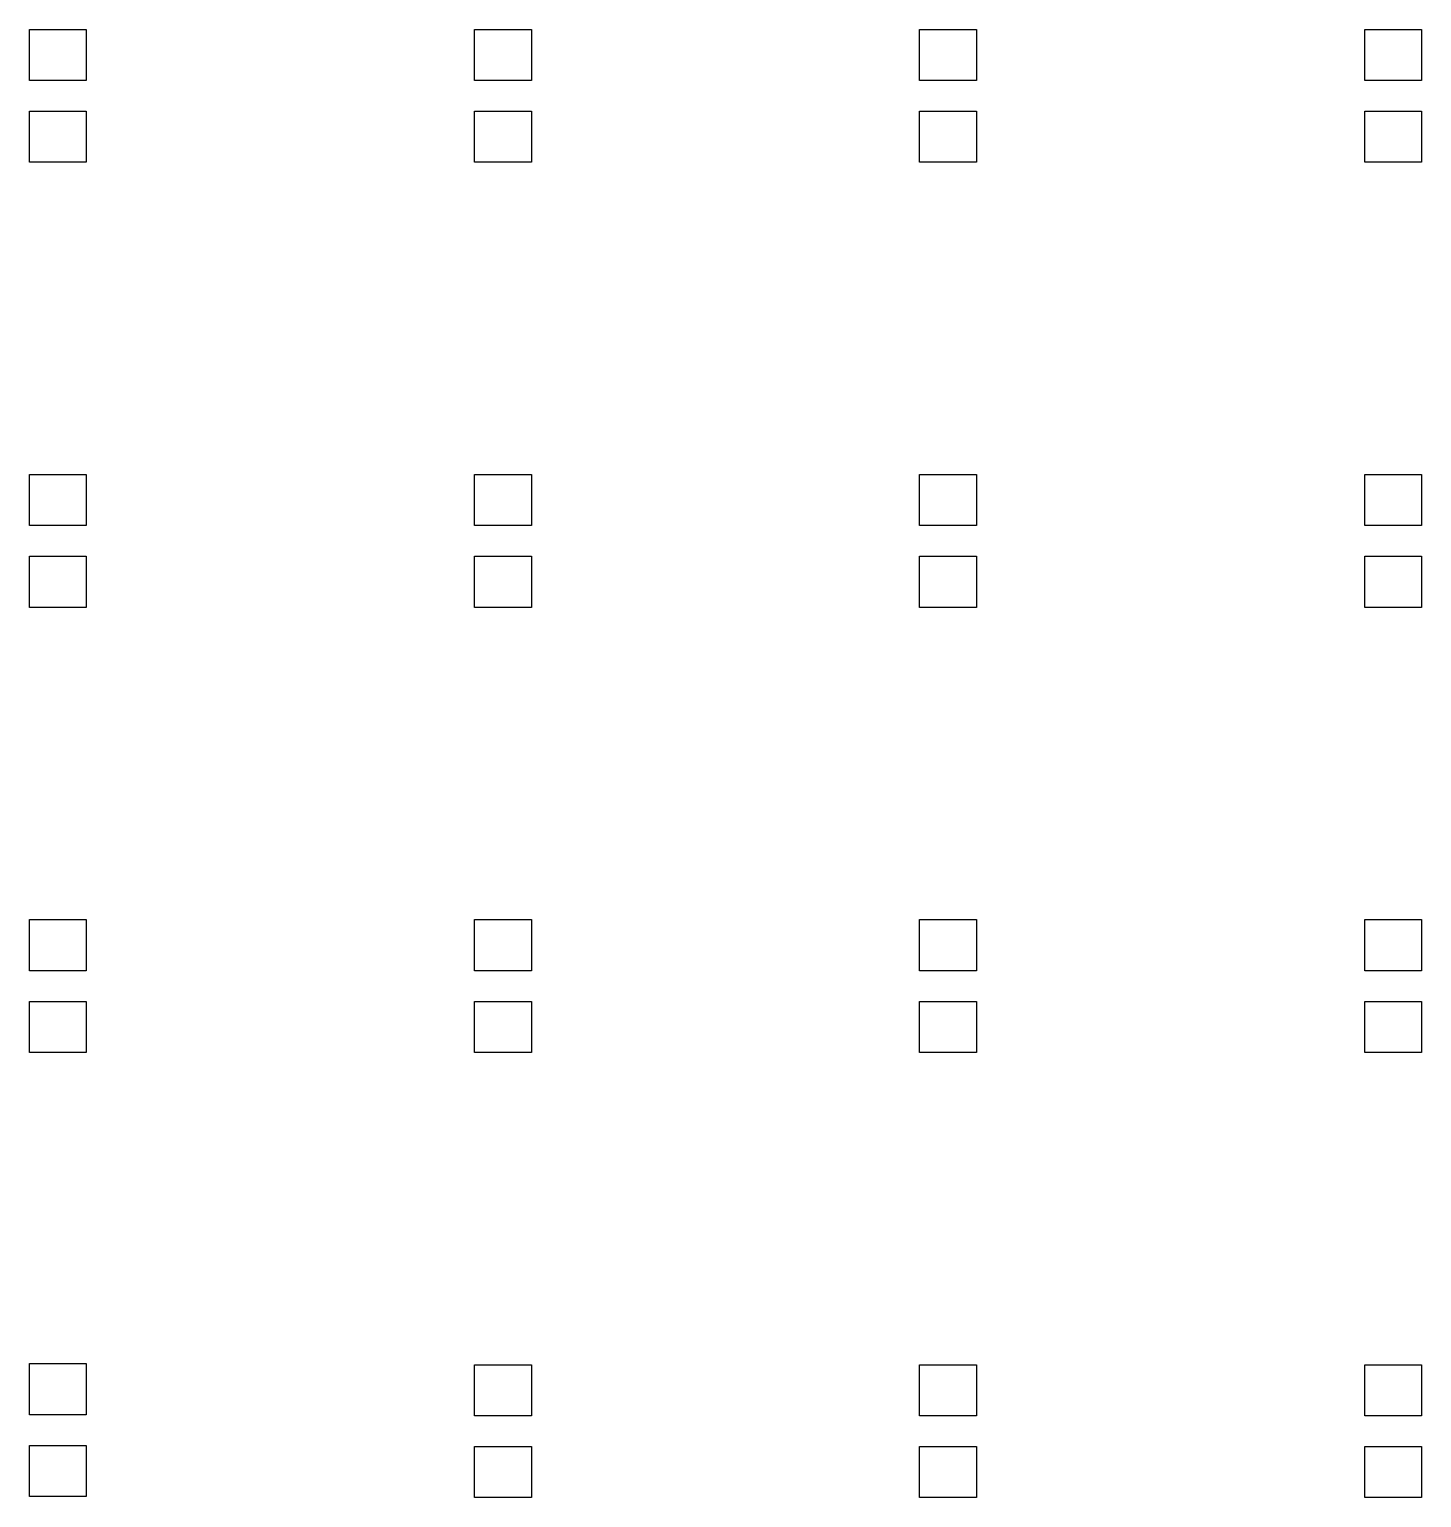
# Model space of a CAD drawing. Header units: millimetres. Extents: x 125.1 to 139.8, y -111.5 to -96.
import ezdxf

# ---------------------------------------------------------------- set-up
doc = ezdxf.new("R2010")
doc.units = ezdxf.units.MM
doc.layers.add('BLACK', color=250, linetype='CONTINUOUS')

msp = doc.modelspace()

# ---------------------------------------------------------------- linework, layer by layer
at = {"layer": 'BLACK', "linetype": 'CONTINUOUS'}
for p, q in [((125.15, -96.55), (125.15, -96.01)), ((125.15, -96.01), (125.75, -96.01)), ((125.75, -96.01), (125.75, -96.55)), ((129.85, -96.55), (129.85, -96.01)), ((129.85, -96.01), (130.45, -96.01)), ((130.45, -96.01), (130.45, -96.55)), ((134.55, -96.55), (134.55, -96.01)), ((134.55, -96.01), (135.15, -96.01)), ((135.15, -96.01), (135.15, -96.55)), ((139.25, -96.55), (139.25, -96.01)), ((139.25, -96.01), (139.85, -96.01)), ((139.85, -96.01), (139.85, -96.55)), ((125.75, -96.55), (125.15, -96.55)), ((130.45, -96.55), (129.85, -96.55)), ((135.15, -96.55), (134.55, -96.55)), ((139.85, -96.55), (139.25, -96.55)), ((125.15, -97.414), (125.15, -96.874)), ((125.15, -96.874), (125.75, -96.874)), ((125.75, -96.874), (125.75, -97.414)), ((129.85, -97.414), (129.85, -96.874)), ((129.85, -96.874), (130.45, -96.874)), ((130.45, -96.874), (130.45, -97.414)), ((134.55, -97.414), (134.55, -96.874)), ((134.55, -96.874), (135.15, -96.874)), ((135.15, -96.874), (135.15, -97.414)), ((139.25, -97.414), (139.25, -96.874)), ((139.25, -96.874), (139.85, -96.874)), ((139.85, -96.874), (139.85, -97.414)), ((125.75, -97.414), (125.15, -97.414)), ((130.45, -97.414), (129.85, -97.414)), ((135.15, -97.414), (134.55, -97.414)), ((139.85, -97.414), (139.25, -97.414)), ((125.15, -101.25), (125.15, -100.71)), ((125.15, -100.71), (125.75, -100.71)), ((125.75, -100.71), (125.75, -101.25)), ((129.85, -101.25), (129.85, -100.71)), ((129.85, -100.71), (130.45, -100.71)), ((130.45, -100.71), (130.45, -101.25)), ((134.55, -101.25), (134.55, -100.71)), ((134.55, -100.71), (135.15, -100.71)), ((135.15, -100.71), (135.15, -101.25)), ((139.25, -101.25), (139.25, -100.71)), ((139.25, -100.71), (139.85, -100.71)), ((139.85, -100.71), (139.85, -101.25)), ((125.75, -101.25), (125.15, -101.25)), ((130.45, -101.25), (129.85, -101.25)), ((135.15, -101.25), (134.55, -101.25)), ((139.85, -101.25), (139.25, -101.25)), ((125.15, -102.114), (125.15, -101.574)), ((125.15, -101.574), (125.75, -101.574)), ((125.75, -101.574), (125.75, -102.114)), ((129.85, -102.114), (129.85, -101.574)), ((129.85, -101.574), (130.45, -101.574)), ((130.45, -101.574), (130.45, -102.114)), ((134.55, -102.114), (134.55, -101.574)), ((134.55, -101.574), (135.15, -101.574)), ((135.15, -101.574), (135.15, -102.114)), ((139.25, -102.114), (139.25, -101.574)), ((139.25, -101.574), (139.85, -101.574)), ((139.85, -101.574), (139.85, -102.114)), ((125.75, -102.114), (125.15, -102.114)), ((130.45, -102.114), (129.85, -102.114)), ((135.15, -102.114), (134.55, -102.114)), ((139.85, -102.114), (139.25, -102.114)), ((125.15, -105.95), (125.15, -105.41)), ((125.15, -105.41), (125.75, -105.41)), ((125.75, -105.41), (125.75, -105.95)), ((129.85, -105.95), (129.85, -105.41)), ((129.85, -105.41), (130.45, -105.41)), ((130.45, -105.41), (130.45, -105.95)), ((134.55, -105.95), (134.55, -105.41)), ((134.55, -105.41), (135.15, -105.41)), ((135.15, -105.41), (135.15, -105.95)), ((139.25, -105.95), (139.25, -105.41)), ((139.25, -105.41), (139.85, -105.41)), ((139.85, -105.41), (139.85, -105.95)), ((125.75, -105.95), (125.15, -105.95)), ((130.45, -105.95), (129.85, -105.95)), ((135.15, -105.95), (134.55, -105.95)), ((139.85, -105.95), (139.25, -105.95)), ((125.15, -106.814), (125.15, -106.274)), ((125.15, -106.274), (125.75, -106.274)), ((125.75, -106.274), (125.75, -106.814)), ((129.85, -106.814), (129.85, -106.274)), ((129.85, -106.274), (130.45, -106.274)), ((130.45, -106.274), (130.45, -106.814)), ((134.55, -106.814), (134.55, -106.274)), ((134.55, -106.274), (135.15, -106.274)), ((135.15, -106.274), (135.15, -106.814)), ((139.25, -106.814), (139.25, -106.274)), ((139.25, -106.274), (139.85, -106.274)), ((139.85, -106.274), (139.85, -106.814)), ((125.75, -106.814), (125.15, -106.814)), ((130.45, -106.814), (129.85, -106.814)), ((135.15, -106.814), (134.55, -106.814)), ((139.85, -106.814), (139.25, -106.814)), ((125.15, -110.638), (125.15, -110.098)), ((125.15, -110.098), (125.75, -110.098)), ((125.75, -110.098), (125.75, -110.638)), ((129.85, -110.65), (129.85, -110.11)), ((129.85, -110.11), (130.45, -110.11)), ((130.45, -110.11), (130.45, -110.65)), ((134.55, -110.65), (134.55, -110.11)), ((134.55, -110.11), (135.15, -110.11)), ((135.15, -110.11), (135.15, -110.65)), ((139.25, -110.65), (139.25, -110.11)), ((139.25, -110.11), (139.85, -110.11)), ((139.85, -110.11), (139.85, -110.65)), ((125.75, -110.638), (125.15, -110.638)), ((130.45, -110.65), (129.85, -110.65)), ((135.15, -110.65), (134.55, -110.65)), ((139.85, -110.65), (139.25, -110.65)), ((125.15, -111.502), (125.15, -110.962)), ((125.15, -110.962), (125.75, -110.962)), ((125.75, -110.962), (125.75, -111.502)), ((129.85, -111.514), (129.85, -110.974)), ((129.85, -110.974), (130.45, -110.974)), ((130.45, -110.974), (130.45, -111.514)), ((134.55, -111.514), (134.55, -110.974)), ((134.55, -110.974), (135.15, -110.974)), ((135.15, -110.974), (135.15, -111.514)), ((139.25, -111.514), (139.25, -110.974)), ((139.25, -110.974), (139.85, -110.974)), ((139.85, -110.974), (139.85, -111.514)), ((125.75, -111.502), (125.15, -111.502)), ((130.45, -111.514), (129.85, -111.514)), ((135.15, -111.514), (134.55, -111.514)), ((139.85, -111.514), (139.25, -111.514))]:
    msp.add_line(p, q, dxfattribs=at)

doc.saveas('drawing.dxf')
